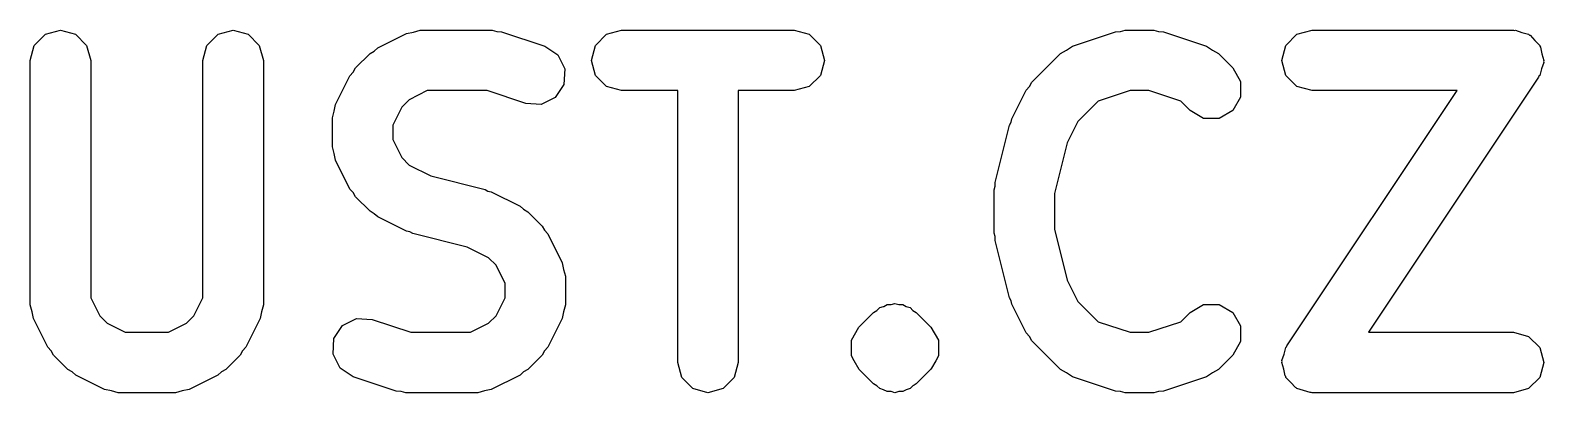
# Model space of a CAD drawing. Extents: x 0 to 1.5, y 0.2 to 4.97.
# Drawn here: x 1.1049 to 1.4007, y 3.8683 to 3.9392 of the extents above; entities that cross this region are included whole.
import ezdxf

# ---------------------------------------------------------------- set-up
doc = ezdxf.new("R2010")
doc.units = 0
doc.header["$MEASUREMENT"] = 0
doc.layers.add('BLACK', color=7, linetype='CONTINUOUS')

msp = doc.modelspace()

# ---------------------------------------------------------------- linework, layer by layer
at = {"layer": 'BLACK', "linetype": 'CONTINUOUS'}
for p, q in [((1.10568, 3.9362), (1.10785, 3.93836)), ((1.10785, 3.93836), (1.1108, 3.93915)), ((1.1108, 3.93915), (1.11375, 3.93836)), ((1.11375, 3.93836), (1.11591, 3.9362)), ((1.13943, 3.9362), (1.14159, 3.93836)), ((1.14159, 3.93836), (1.14454, 3.93915)), ((1.14454, 3.93915), (1.1475, 3.93836)), ((1.1475, 3.93836), (1.14966, 3.9362)), ((1.17284, 3.93572), (1.17846, 3.93853)), ((1.17846, 3.93853), (1.17979, 3.9388)), ((1.17979, 3.9388), (1.1811, 3.93915)), ((1.1811, 3.93915), (1.19516, 3.93915)), ((1.19516, 3.93915), (1.19608, 3.9389)), ((1.19608, 3.9389), (1.19703, 3.93885)), ((1.19703, 3.93885), (1.20547, 3.93604)), ((1.21536, 3.9362), (1.21752, 3.93836)), ((1.21752, 3.93836), (1.22047, 3.93915)), ((1.22047, 3.93915), (1.25422, 3.93915)), ((1.25422, 3.93915), (1.25717, 3.93836)), ((1.25717, 3.93836), (1.25933, 3.9362)), ((1.30859, 3.93604), (1.31703, 3.93885)), ((1.31703, 3.93885), (1.31798, 3.9389)), ((1.31798, 3.9389), (1.3189, 3.93915)), ((1.3189, 3.93915), (1.32452, 3.93915)), ((1.32452, 3.93915), (1.32544, 3.9389)), ((1.32544, 3.9389), (1.32639, 3.93885)), ((1.32639, 3.93885), (1.33483, 3.93604)), ((1.35034, 3.9362), (1.3525, 3.93836)), ((1.3525, 3.93836), (1.35546, 3.93915)), ((1.35546, 3.93915), (1.39483, 3.93915)), ((1.39483, 3.93915), (1.39501, 3.9391)), ((1.39501, 3.9391), (1.39521, 3.93914)), ((1.39521, 3.93914), (1.39648, 3.93871)), ((1.39648, 3.93871), (1.39778, 3.93836)), ((1.39778, 3.93836), (1.39792, 3.93822)), ((1.39792, 3.93822), (1.3981, 3.93816)), ((1.3981, 3.93816), (1.39899, 3.93715)), ((1.10489, 3.93325), (1.10568, 3.9362)), ((1.11591, 3.9362), (1.1167, 3.93325)), ((1.13864, 3.93325), (1.13943, 3.9362)), ((1.14966, 3.9362), (1.15045, 3.93325)), ((1.1713, 3.93461), (1.17213, 3.93508)), ((1.17213, 3.93508), (1.17284, 3.93572)), ((1.20547, 3.93604), (1.20802, 3.93435)), ((1.21457, 3.93325), (1.21536, 3.9362)), ((1.25933, 3.9362), (1.26012, 3.93325)), ((1.30629, 3.93461), (1.30746, 3.93529)), ((1.30746, 3.93529), (1.30859, 3.93604)), ((1.33483, 3.93604), (1.33596, 3.93529)), ((1.33596, 3.93529), (1.33713, 3.93461)), ((1.34955, 3.93325), (1.35034, 3.9362)), ((1.39899, 3.93715), (1.39994, 3.9362)), ((1.39994, 3.9362), (1.39999, 3.93601)), ((1.39999, 3.93601), (1.40012, 3.93586)), ((1.40012, 3.93586), (1.40038, 3.93454)), ((1.10489, 3.88544), (1.10489, 3.93325)), ((1.1167, 3.93325), (1.1167, 3.88683)), ((1.13864, 3.88683), (1.13864, 3.93325)), ((1.15045, 3.93325), (1.15045, 3.88544)), ((1.16801, 3.93097), (1.16849, 3.9318)), ((1.16849, 3.9318), (1.1713, 3.93461)), ((1.20802, 3.93435), (1.20939, 3.93162)), ((1.21536, 3.93029), (1.21457, 3.93325)), ((1.26012, 3.93325), (1.25933, 3.93029)), ((1.30066, 3.92898), (1.30629, 3.93461)), ((1.33713, 3.93461), (1.33995, 3.9318)), ((1.33995, 3.9318), (1.34147, 3.92915)), ((1.35034, 3.93029), (1.34955, 3.93325)), ((1.40072, 3.93287), (1.40029, 3.93159)), ((1.40038, 3.93454), (1.40073, 3.93325)), ((1.40073, 3.93325), (1.40068, 3.93306)), ((1.40068, 3.93306), (1.40072, 3.93287)), ((1.16457, 3.92464), (1.16738, 3.93026)), ((1.16738, 3.93026), (1.16801, 3.93097)), ((1.20939, 3.93162), (1.2092, 3.92857)), ((1.21752, 3.92813), (1.21536, 3.93029)), ((1.25933, 3.93029), (1.25717, 3.92813)), ((1.30019, 3.92816), (1.30066, 3.92898)), ((1.34147, 3.92915), (1.34147, 3.92609)), ((1.3525, 3.92813), (1.35034, 3.93029)), ((1.39974, 3.92997), (1.36649, 3.8801)), ((1.3998, 3.93015), (1.39974, 3.92997)), ((1.39994, 3.93029), (1.3998, 3.93015)), ((1.40029, 3.93159), (1.39994, 3.93029)), ((1.1825, 3.92734), (1.17898, 3.92558)), ((1.1942, 3.92734), (1.1825, 3.92734)), ((1.20173, 3.92483), (1.1942, 3.92734)), ((1.20752, 3.92601), (1.20478, 3.92465)), ((1.2092, 3.92857), (1.20752, 3.92601)), ((1.22047, 3.92734), (1.21752, 3.92813)), ((1.23144, 3.92734), (1.22047, 3.92734)), ((1.23144, 3.87419), (1.23144, 3.92734)), ((1.25422, 3.92734), (1.24325, 3.92734)), ((1.24325, 3.92734), (1.24325, 3.87419)), ((1.25717, 3.92813), (1.25422, 3.92734)), ((1.29674, 3.92183), (1.29955, 3.92745)), ((1.29955, 3.92745), (1.30019, 3.92816)), ((1.31986, 3.92734), (1.31365, 3.92527)), ((1.32356, 3.92734), (1.31986, 3.92734)), ((1.32977, 3.92527), (1.32356, 3.92734)), ((1.34147, 3.92609), (1.33995, 3.92345)), ((1.35054, 3.87747), (1.38379, 3.92734)), ((1.35546, 3.92734), (1.3525, 3.92813)), ((1.38379, 3.92734), (1.35546, 3.92734)), ((1.16395, 3.922), (1.1643, 3.92331)), ((1.1643, 3.92331), (1.16457, 3.92464)), ((1.17752, 3.92412), (1.17576, 3.9206)), ((1.17898, 3.92558), (1.17752, 3.92412)), ((1.20478, 3.92465), (1.20173, 3.92483)), ((1.31365, 3.92527), (1.30969, 3.92131)), ((1.33159, 3.92345), (1.32977, 3.92527)), ((1.33424, 3.92192), (1.33159, 3.92345)), ((1.33995, 3.92345), (1.3373, 3.92192)), ((1.16395, 3.91637), (1.16395, 3.922)), ((1.17576, 3.9206), (1.17576, 3.91777)), ((1.29348, 3.90937), (1.2963, 3.92062)), ((1.2963, 3.92062), (1.29661, 3.92119)), ((1.29661, 3.92119), (1.29674, 3.92183)), ((1.30969, 3.92131), (1.3076, 3.91712)), ((1.3373, 3.92192), (1.33424, 3.92192)), ((1.17576, 3.91777), (1.17752, 3.91425)), ((1.3076, 3.91712), (1.30512, 3.90721)), ((1.1643, 3.91506), (1.16395, 3.91637)), ((1.16457, 3.91373), (1.1643, 3.91506)), ((1.17752, 3.91425), (1.17898, 3.91279)), ((1.16738, 3.90811), (1.16457, 3.91373)), ((1.17898, 3.91279), (1.18316, 3.9107)), ((1.16801, 3.9074), (1.16738, 3.90811)), ((1.18316, 3.9107), (1.19378, 3.90804)), ((1.29331, 3.90794), (1.2935, 3.90864)), ((1.2935, 3.90864), (1.29348, 3.90937)), ((1.16849, 3.90657), (1.16801, 3.9074)), ((1.1713, 3.90376), (1.16849, 3.90657)), ((1.19378, 3.90804), (1.19435, 3.90772)), ((1.19435, 3.90772), (1.19499, 3.90759)), ((1.19499, 3.90759), (1.20062, 3.90478)), ((1.29331, 3.8995), (1.29331, 3.90794)), ((1.30512, 3.90721), (1.30512, 3.90023)), ((1.17213, 3.90328), (1.1713, 3.90376)), ((1.17284, 3.90265), (1.17213, 3.90328)), ((1.17846, 3.89984), (1.17284, 3.90265)), ((1.20062, 3.90478), (1.20133, 3.90415)), ((1.20133, 3.90415), (1.20215, 3.90368)), ((1.20215, 3.90368), (1.20496, 3.90086)), ((1.1791, 3.89971), (1.17846, 3.89984)), ((1.17967, 3.89939), (1.1791, 3.89971)), ((1.19029, 3.89674), (1.17967, 3.89939)), ((1.20496, 3.90086), (1.20544, 3.90004)), ((1.20544, 3.90004), (1.20607, 3.89933)), ((1.20607, 3.89933), (1.20888, 3.8937)), ((1.2935, 3.8988), (1.29331, 3.8995)), ((1.30512, 3.90023), (1.3076, 3.89031)), ((1.19448, 3.89465), (1.19029, 3.89674)), ((1.29348, 3.89807), (1.2935, 3.8988)), ((1.2963, 3.88682), (1.29348, 3.89807)), ((1.19593, 3.89319), (1.19448, 3.89465)), ((1.20888, 3.8937), (1.20915, 3.89237)), ((1.19769, 3.88967), (1.19593, 3.89319)), ((1.20915, 3.89237), (1.20951, 3.89106)), ((1.20951, 3.89106), (1.20951, 3.88544)), ((1.3076, 3.89031), (1.30969, 3.88612)), ((1.19769, 3.88683), (1.19769, 3.88967)), ((1.10524, 3.88413), (1.10489, 3.88544)), ((1.1167, 3.88683), (1.11846, 3.88331)), ((1.13688, 3.88331), (1.13864, 3.88683)), ((1.15045, 3.88544), (1.1501, 3.88413)), ((1.19593, 3.88331), (1.19769, 3.88683)), ((1.20951, 3.88544), (1.20915, 3.88413)), ((1.26973, 3.88399), (1.2704, 3.88438)), ((1.2704, 3.88438), (1.27095, 3.88493)), ((1.27095, 3.88493), (1.2717, 3.88513)), ((1.2717, 3.88513), (1.27177, 3.88517)), ((1.27177, 3.88517), (1.27237, 3.88552)), ((1.27237, 3.88552), (1.27315, 3.88552)), ((1.27315, 3.88552), (1.2739, 3.88572)), ((1.2739, 3.88572), (1.27465, 3.88552)), ((1.27465, 3.88552), (1.27543, 3.88552)), ((1.27543, 3.88552), (1.27611, 3.88513)), ((1.27611, 3.88513), (1.27686, 3.88493)), ((1.27686, 3.88493), (1.27741, 3.88438)), ((1.27741, 3.88438), (1.27808, 3.88399)), ((1.29661, 3.88625), (1.2963, 3.88682)), ((1.29674, 3.88561), (1.29661, 3.88625)), ((1.29955, 3.87999), (1.29674, 3.88561)), ((1.30969, 3.88612), (1.31365, 3.88216)), ((1.33159, 3.88399), (1.33424, 3.88552)), ((1.33424, 3.88552), (1.3373, 3.88552)), ((1.3373, 3.88552), (1.33995, 3.88399)), ((1.10552, 3.8828), (1.10524, 3.88413)), ((1.10833, 3.87717), (1.10552, 3.8828)), ((1.11846, 3.88331), (1.11992, 3.88186)), ((1.11992, 3.88186), (1.12344, 3.8801)), ((1.1319, 3.8801), (1.13542, 3.88186)), ((1.13542, 3.88186), (1.13688, 3.88331)), ((1.14983, 3.8828), (1.14701, 3.87717)), ((1.1501, 3.88413), (1.14983, 3.8828)), ((1.16594, 3.88142), (1.16867, 3.88279)), ((1.16867, 3.88279), (1.17172, 3.8826)), ((1.17172, 3.8826), (1.17925, 3.8801)), ((1.19096, 3.8801), (1.19448, 3.88186)), ((1.19448, 3.88186), (1.19593, 3.88331)), ((1.20888, 3.8828), (1.20607, 3.87717)), ((1.20915, 3.88413), (1.20888, 3.8828)), ((1.26692, 3.88118), (1.26973, 3.88399)), ((1.27808, 3.88399), (1.28089, 3.88118)), ((1.31365, 3.88216), (1.31986, 3.8801)), ((1.32356, 3.8801), (1.32977, 3.88216)), ((1.32977, 3.88216), (1.33159, 3.88399)), ((1.33995, 3.88399), (1.34147, 3.88134)), ((1.12344, 3.8801), (1.1319, 3.8801)), ((1.16407, 3.87582), (1.16425, 3.87887)), ((1.16425, 3.87887), (1.16594, 3.88142)), ((1.17925, 3.8801), (1.19096, 3.8801)), ((1.26539, 3.87853), (1.26687, 3.8811)), ((1.26539, 3.87547), (1.26539, 3.87853)), ((1.26687, 3.8811), (1.26692, 3.88118)), ((1.28089, 3.88118), (1.28089, 3.88118)), ((1.28089, 3.88118), (1.28089, 3.88118)), ((1.28089, 3.88118), (1.28094, 3.8811)), ((1.28094, 3.8811), (1.28242, 3.87853)), ((1.28242, 3.87853), (1.28242, 3.87547)), ((1.30019, 3.87927), (1.29955, 3.87999)), ((1.30066, 3.87845), (1.30019, 3.87927)), ((1.31986, 3.8801), (1.32356, 3.8801)), ((1.34147, 3.88134), (1.34147, 3.87829)), ((1.36649, 3.8801), (1.39483, 3.8801)), ((1.39483, 3.8801), (1.39778, 3.8793)), ((1.39778, 3.8793), (1.39994, 3.87714)), ((1.10896, 3.87646), (1.10833, 3.87717)), ((1.10943, 3.87564), (1.10896, 3.87646)), ((1.11225, 3.87283), (1.10943, 3.87564)), ((1.14591, 3.87564), (1.1431, 3.87283)), ((1.14638, 3.87646), (1.14591, 3.87564)), ((1.14701, 3.87717), (1.14638, 3.87646)), ((1.16544, 3.87308), (1.16407, 3.87582)), ((1.20496, 3.87564), (1.20215, 3.87283)), ((1.20544, 3.87646), (1.20496, 3.87564)), ((1.20607, 3.87717), (1.20544, 3.87646)), ((1.30629, 3.87283), (1.30066, 3.87845)), ((1.33995, 3.87564), (1.33713, 3.87283)), ((1.34147, 3.87829), (1.33995, 3.87564)), ((1.34956, 3.87457), (1.34999, 3.87584)), ((1.34999, 3.87584), (1.35034, 3.87714)), ((1.35034, 3.87714), (1.35048, 3.87728)), ((1.35048, 3.87728), (1.35054, 3.87747)), ((1.39994, 3.87714), (1.40073, 3.87419)), ((1.11307, 3.87235), (1.11225, 3.87283)), ((1.1431, 3.87283), (1.14227, 3.87235)), ((1.16799, 3.8714), (1.16544, 3.87308)), ((1.20215, 3.87283), (1.20133, 3.87235)), ((1.23223, 3.87124), (1.23144, 3.87419)), ((1.24325, 3.87419), (1.24246, 3.87124)), ((1.26592, 3.87454), (1.26539, 3.87547)), ((1.26692, 3.87283), (1.26592, 3.87454)), ((1.26973, 3.87001), (1.26692, 3.87283)), ((1.28089, 3.87283), (1.27808, 3.87001)), ((1.28104, 3.87308), (1.28089, 3.87283)), ((1.28188, 3.87454), (1.28104, 3.87308)), ((1.28242, 3.87547), (1.28188, 3.87454)), ((1.30746, 3.87215), (1.30629, 3.87283)), ((1.33713, 3.87283), (1.33596, 3.87215)), ((1.34955, 3.87419), (1.3496, 3.87438)), ((1.3499, 3.87289), (1.34955, 3.87419)), ((1.3496, 3.87438), (1.34956, 3.87457)), ((1.35016, 3.87157), (1.3499, 3.87289)), ((1.40073, 3.87419), (1.39994, 3.87124)), ((1.11378, 3.87172), (1.11307, 3.87235)), ((1.11941, 3.86891), (1.11378, 3.87172)), ((1.14156, 3.87172), (1.13594, 3.86891)), ((1.14227, 3.87235), (1.14156, 3.87172)), ((1.17642, 3.86859), (1.16799, 3.8714)), ((1.20062, 3.87172), (1.19499, 3.86891)), ((1.20133, 3.87235), (1.20062, 3.87172)), ((1.23439, 3.86908), (1.23223, 3.87124)), ((1.24246, 3.87124), (1.2403, 3.86908)), ((1.2704, 3.86963), (1.26973, 3.87001)), ((1.26973, 3.87001), (1.26973, 3.87001)), ((1.26973, 3.87001), (1.26973, 3.87001)), ((1.27095, 3.86908), (1.2704, 3.86963)), ((1.27741, 3.86963), (1.27686, 3.86908)), ((1.27766, 3.86977), (1.27741, 3.86963)), ((1.27808, 3.87001), (1.27766, 3.86977)), ((1.30859, 3.8714), (1.30746, 3.87215)), ((1.31703, 3.86859), (1.30859, 3.8714)), ((1.33483, 3.8714), (1.32639, 3.86859)), ((1.33596, 3.87215), (1.33483, 3.8714)), ((1.35029, 3.87143), (1.35016, 3.87157)), ((1.35034, 3.87124), (1.35029, 3.87143)), ((1.35129, 3.87029), (1.35034, 3.87124)), ((1.35218, 3.86928), (1.35129, 3.87029)), ((1.39994, 3.87124), (1.39778, 3.86908)), ((1.12074, 3.86864), (1.11941, 3.86891)), ((1.12205, 3.86828), (1.12074, 3.86864)), ((1.1333, 3.86828), (1.12205, 3.86828)), ((1.13461, 3.86864), (1.1333, 3.86828)), ((1.13594, 3.86891), (1.13461, 3.86864)), ((1.17737, 3.86853), (1.17642, 3.86859)), ((1.17829, 3.86828), (1.17737, 3.86853)), ((1.19235, 3.86828), (1.17829, 3.86828)), ((1.19366, 3.86864), (1.19235, 3.86828)), ((1.19499, 3.86891), (1.19366, 3.86864)), ((1.23735, 3.86828), (1.23439, 3.86908)), ((1.2403, 3.86908), (1.23735, 3.86828)), ((1.2717, 3.86887), (1.27095, 3.86908)), ((1.27237, 3.86849), (1.2717, 3.86887)), ((1.27315, 3.86849), (1.27237, 3.86849)), ((1.2739, 3.86828), (1.27315, 3.86849)), ((1.27465, 3.86849), (1.2739, 3.86828)), ((1.27543, 3.86849), (1.27465, 3.86849)), ((1.27611, 3.86887), (1.27543, 3.86849)), ((1.27686, 3.86908), (1.27611, 3.86887)), ((1.31798, 3.86853), (1.31703, 3.86859)), ((1.3189, 3.86828), (1.31798, 3.86853)), ((1.32452, 3.86828), (1.3189, 3.86828)), ((1.32544, 3.86853), (1.32452, 3.86828)), ((1.32639, 3.86859), (1.32544, 3.86853)), ((1.35236, 3.86921), (1.35218, 3.86928)), ((1.3525, 3.86908), (1.35236, 3.86921)), ((1.3538, 3.86873), (1.3525, 3.86908)), ((1.35508, 3.8683), (1.3538, 3.86873)), ((1.35527, 3.86834), (1.35508, 3.8683)), ((1.35546, 3.86828), (1.35527, 3.86834)), ((1.39483, 3.86828), (1.35546, 3.86828)), ((1.39778, 3.86908), (1.39483, 3.86828))]:
    msp.add_line(p, q, dxfattribs=at)

doc.saveas('drawing.dxf')
